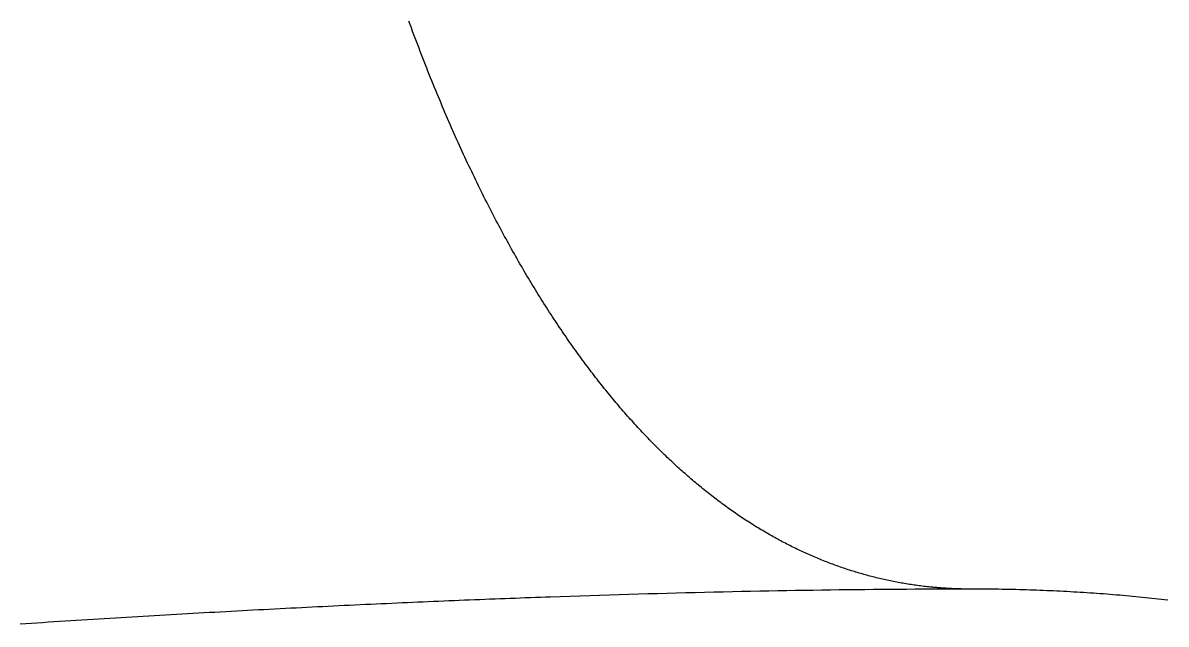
# Model space of a CAD drawing. Extents: x -14 to 314, y -178 to 13.
# Drawn here: x 261.77 to 275.52, y -113.92 to -106.68 of the extents above; entities that cross this region are included whole.
import ezdxf

# ---------------------------------------------------------------- set-up
doc = ezdxf.new("R2010")
doc.units = 0
doc.layers.add('BLACK', color=7, linetype='CONTINUOUS')

msp = doc.modelspace()

# ---------------------------------------------------------------- linework, layer by layer
at = {"layer": 'BLACK', "linetype": 'CONTINUOUS'}
for p, q in [((266.425438, -106.704316), (266.410292, -106.663029)), ((266.440613, -106.74545), (266.425438, -106.704316)), ((266.455816, -106.786432), (266.440613, -106.74545)), ((266.471048, -106.82726), (266.455816, -106.786432)), ((266.486308, -106.867937), (266.471048, -106.82726)), ((266.501596, -106.90846), (266.486308, -106.867937)), ((266.516912, -106.948832), (266.501596, -106.90846)), ((266.532256, -106.989051), (266.516912, -106.948832)), ((266.547626, -107.029118), (266.532256, -106.989051)), ((266.563024, -107.069033), (266.547626, -107.029118)), ((266.578449, -107.108796), (266.563024, -107.069033)), ((266.5939, -107.148407), (266.578449, -107.108796)), ((266.609378, -107.187867), (266.5939, -107.148407)), ((266.624882, -107.227175), (266.609378, -107.187867)), ((266.640413, -107.266332), (266.624882, -107.227175)), ((266.655969, -107.305338), (266.640413, -107.266332)), ((266.67155, -107.344193), (266.655969, -107.305338)), ((266.687157, -107.382896), (266.67155, -107.344193)), ((266.70279, -107.421449), (266.687157, -107.382896)), ((266.718447, -107.459852), (266.70279, -107.421449)), ((266.734129, -107.498104), (266.718447, -107.459852)), ((266.749836, -107.536205), (266.734129, -107.498104)), ((266.765567, -107.574157), (266.749836, -107.536205)), ((266.781322, -107.611958), (266.765567, -107.574157)), ((266.797101, -107.64961), (266.781322, -107.611958)), ((266.812904, -107.687112), (266.797101, -107.64961)), ((266.82873, -107.724465), (266.812904, -107.687112)), ((266.84458, -107.761668), (266.82873, -107.724465)), ((266.860453, -107.798722), (266.84458, -107.761668)), ((266.876349, -107.835628), (266.860453, -107.798722)), ((266.892268, -107.872384), (266.876349, -107.835628)), ((266.908209, -107.908992), (266.892268, -107.872384)), ((266.924173, -107.945452), (266.908209, -107.908992)), ((266.940158, -107.981763), (266.924173, -107.945452)), ((266.956166, -108.017927), (266.940158, -107.981763)), ((266.972196, -108.053942), (266.956166, -108.017927)), ((266.988247, -108.08981), (266.972196, -108.053942)), ((267.00432, -108.125531), (266.988247, -108.08981)), ((267.020414, -108.161104), (267.00432, -108.125531)), ((267.036529, -108.196531), (267.020414, -108.161104)), ((267.052664, -108.231811), (267.036529, -108.196531)), ((267.068821, -108.266944), (267.052664, -108.231811)), ((267.084997, -108.30193), (267.068821, -108.266944)), ((267.101195, -108.336771), (267.084997, -108.30193)), ((267.117412, -108.371466), (267.101195, -108.336771)), ((267.133649, -108.406015), (267.117412, -108.371466)), ((267.149906, -108.440418), (267.133649, -108.406015)), ((267.166182, -108.474677), (267.149906, -108.440418)), ((267.182478, -108.50879), (267.166182, -108.474677)), ((267.198793, -108.542758), (267.182478, -108.50879)), ((267.215128, -108.576582), (267.198793, -108.542758)), ((267.23148, -108.610261), (267.215128, -108.576582)), ((267.247852, -108.643797), (267.23148, -108.610261)), ((267.264242, -108.677188), (267.247852, -108.643797)), ((267.280651, -108.710436), (267.264242, -108.677188)), ((267.297077, -108.743541), (267.280651, -108.710436)), ((267.313522, -108.776502), (267.297077, -108.743541)), ((267.329984, -108.80932), (267.313522, -108.776502)), ((267.346464, -108.841996), (267.329984, -108.80932)), ((267.362962, -108.874529), (267.346464, -108.841996)), ((267.379477, -108.90692), (267.362962, -108.874529)), ((267.396009, -108.939169), (267.379477, -108.90692)), ((267.412558, -108.971277), (267.396009, -108.939169)), ((267.429124, -109.003243), (267.412558, -108.971277)), ((267.445706, -109.035068), (267.429124, -109.003243)), ((267.462305, -109.066752), (267.445706, -109.035068)), ((267.478921, -109.098295), (267.462305, -109.066752)), ((267.495552, -109.129698), (267.478921, -109.098295)), ((267.5122, -109.160961), (267.495552, -109.129698)), ((267.528863, -109.192084), (267.5122, -109.160961)), ((267.545542, -109.223067), (267.528863, -109.192084)), ((267.562237, -109.253911), (267.545542, -109.223067)), ((267.578947, -109.284616), (267.562237, -109.253911)), ((267.595672, -109.315182), (267.578947, -109.284616)), ((267.612413, -109.34561), (267.595672, -109.315182)), ((267.629168, -109.375899), (267.612413, -109.34561)), ((267.645939, -109.406051), (267.629168, -109.375899)), ((267.662723, -109.436064), (267.645939, -109.406051)), ((267.679523, -109.465941), (267.662723, -109.436064)), ((267.696337, -109.49568), (267.679523, -109.465941)), ((267.713165, -109.525282), (267.696337, -109.49568)), ((267.730007, -109.554748), (267.713165, -109.525282)), ((267.746863, -109.584077), (267.730007, -109.554748)), ((267.763732, -109.61327), (267.746863, -109.584077)), ((267.780616, -109.642328), (267.763732, -109.61327)), ((267.797513, -109.67125), (267.780616, -109.642328)), ((267.814423, -109.700037), (267.797513, -109.67125)), ((267.831347, -109.728689), (267.814423, -109.700037)), ((267.848284, -109.757206), (267.831347, -109.728689)), ((267.865233, -109.785589), (267.848284, -109.757206)), ((267.882196, -109.813838), (267.865233, -109.785589)), ((267.899171, -109.841954), (267.882196, -109.813838)), ((267.916159, -109.869936), (267.899171, -109.841954)), ((267.933159, -109.897784), (267.916159, -109.869936)), ((267.950172, -109.9255), (267.933159, -109.897784)), ((267.967197, -109.953083), (267.950172, -109.9255)), ((267.984233, -109.980534), (267.967197, -109.953083)), ((268.001282, -110.007854), (267.984233, -109.980534)), ((268.018343, -110.035041), (268.001282, -110.007854)), ((268.035415, -110.062097), (268.018343, -110.035041)), ((268.052499, -110.089022), (268.035415, -110.062097)), ((268.069595, -110.115816), (268.052499, -110.089022)), ((268.086701, -110.142479), (268.069595, -110.115816)), ((268.103819, -110.169013), (268.086701, -110.142479)), ((268.120948, -110.195416), (268.103819, -110.169013)), ((268.138089, -110.22169), (268.120948, -110.195416)), ((268.155239, -110.247835), (268.138089, -110.22169)), ((268.172401, -110.273851), (268.155239, -110.247835)), ((268.189574, -110.299738), (268.172401, -110.273851)), ((268.206756, -110.325497), (268.189574, -110.299738)), ((268.22395, -110.351127), (268.206756, -110.325497)), ((268.241153, -110.37663), (268.22395, -110.351127)), ((268.258367, -110.402005), (268.241153, -110.37663)), ((268.275591, -110.427254), (268.258367, -110.402005)), ((268.292825, -110.452375), (268.275591, -110.427254)), ((268.310069, -110.47737), (268.292825, -110.452375)), ((268.327323, -110.502239), (268.310069, -110.47737)), ((268.344587, -110.526981), (268.327323, -110.502239)), ((268.36186, -110.551598), (268.344587, -110.526981)), ((268.379142, -110.57609), (268.36186, -110.551598)), ((268.396434, -110.600457), (268.379142, -110.57609)), ((268.413735, -110.624699), (268.396434, -110.600457)), ((268.431046, -110.648817), (268.413735, -110.624699)), ((268.448365, -110.672811), (268.431046, -110.648817)), ((268.465694, -110.696681), (268.448365, -110.672811)), ((268.483032, -110.720427), (268.465694, -110.696681)), ((268.500378, -110.744051), (268.483032, -110.720427)), ((268.517733, -110.767551), (268.500378, -110.744051)), ((268.535097, -110.790929), (268.517733, -110.767551)), ((268.552469, -110.814185), (268.535097, -110.790929)), ((268.56985, -110.837319), (268.552469, -110.814185)), ((268.58724, -110.860332), (268.56985, -110.837319)), ((268.604637, -110.883223), (268.58724, -110.860332)), ((268.622043, -110.905993), (268.604637, -110.883223)), ((268.639457, -110.928642), (268.622043, -110.905993)), ((268.65688, -110.951172), (268.639457, -110.928642)), ((268.67431, -110.973581), (268.65688, -110.951172)), ((268.691748, -110.99587), (268.67431, -110.973581)), ((268.709194, -111.01804), (268.691748, -110.99587)), ((268.726648, -111.040092), (268.709194, -111.01804)), ((268.744109, -111.062024), (268.726648, -111.040092)), ((268.761578, -111.083838), (268.744109, -111.062024)), ((268.779055, -111.105533), (268.761578, -111.083838)), ((268.796539, -111.127111), (268.779055, -111.105533)), ((268.814031, -111.148571), (268.796539, -111.127111)), ((268.83153, -111.169915), (268.814031, -111.148571)), ((268.849036, -111.191141), (268.83153, -111.169915)), ((268.866549, -111.21225), (268.849036, -111.191141)), ((268.88407, -111.233244), (268.866549, -111.21225)), ((268.901598, -111.254121), (268.88407, -111.233244)), ((268.919133, -111.274883), (268.901598, -111.254121)), ((268.936674, -111.295529), (268.919133, -111.274883)), ((268.954223, -111.31606), (268.936674, -111.295529)), ((268.971779, -111.336477), (268.954223, -111.31606)), ((268.989341, -111.356779), (268.971779, -111.336477)), ((269.00691, -111.376967), (268.989341, -111.356779)), ((269.024486, -111.397042), (269.00691, -111.376967)), ((269.042068, -111.417002), (269.024486, -111.397042)), ((269.059658, -111.43685), (269.042068, -111.417002)), ((269.077253, -111.456585), (269.059658, -111.43685)), ((269.094855, -111.476207), (269.077253, -111.456585)), ((269.112464, -111.495717), (269.094855, -111.476207)), ((269.130079, -111.515115), (269.112464, -111.495717)), ((269.1477, -111.534401), (269.130079, -111.515115)), ((269.165328, -111.553576), (269.1477, -111.534401)), ((269.182962, -111.57264), (269.165328, -111.553576)), ((269.200602, -111.591593), (269.182962, -111.57264)), ((269.218248, -111.610435), (269.200602, -111.591593)), ((269.235901, -111.629168), (269.218248, -111.610435)), ((269.253559, -111.647791), (269.235901, -111.629168)), ((269.271224, -111.666304), (269.253559, -111.647791)), ((269.288895, -111.684708), (269.271224, -111.666304)), ((269.306571, -111.703003), (269.288895, -111.684708)), ((269.324254, -111.721189), (269.306571, -111.703003)), ((269.341943, -111.739268), (269.324254, -111.721189)), ((269.359637, -111.757238), (269.341943, -111.739268)), ((269.377338, -111.7751), (269.359637, -111.757238)), ((269.395044, -111.792855), (269.377338, -111.7751)), ((269.412756, -111.810503), (269.395044, -111.792855)), ((269.430474, -111.828044), (269.412756, -111.810503)), ((269.448198, -111.845478), (269.430474, -111.828044)), ((269.465927, -111.862806), (269.448198, -111.845478)), ((269.483662, -111.880028), (269.465927, -111.862806)), ((269.501403, -111.897145), (269.483662, -111.880028)), ((269.51915, -111.914156), (269.501403, -111.897145)), ((269.536902, -111.931062), (269.51915, -111.914156)), ((269.55466, -111.947863), (269.536902, -111.931062)), ((269.572423, -111.96456), (269.55466, -111.947863)), ((269.590192, -111.981153), (269.572423, -111.96456)), ((269.607967, -111.997641), (269.590192, -111.981153)), ((269.625747, -112.014026), (269.607967, -111.997641)), ((269.643533, -112.030308), (269.625747, -112.014026)), ((269.661325, -112.046487), (269.643533, -112.030308)), ((269.679122, -112.062563), (269.661325, -112.046487)), ((269.696925, -112.078536), (269.679122, -112.062563)), ((269.714733, -112.094407), (269.696925, -112.078536)), ((269.732546, -112.110176), (269.714733, -112.094407)), ((269.750366, -112.125844), (269.732546, -112.110176)), ((269.768191, -112.14141), (269.750366, -112.125844)), ((269.786021, -112.156875), (269.768191, -112.14141)), ((269.803857, -112.172239), (269.786021, -112.156875)), ((269.821698, -112.187503), (269.803857, -112.172239)), ((269.839545, -112.202666), (269.821698, -112.187503)), ((269.857398, -112.21773), (269.839545, -112.202666)), ((269.875256, -112.232693), (269.857398, -112.21773)), ((269.89312, -112.247558), (269.875256, -112.232693)), ((269.910989, -112.262323), (269.89312, -112.247558)), ((269.928864, -112.276989), (269.910989, -112.262323)), ((269.946744, -112.291556), (269.928864, -112.276989)), ((269.96463, -112.306026), (269.946744, -112.291556)), ((269.982521, -112.320397), (269.96463, -112.306026)), ((270.000419, -112.33467), (269.982521, -112.320397)), ((270.018321, -112.348845), (270.000419, -112.33467)), ((270.03623, -112.362924), (270.018321, -112.348845)), ((270.054144, -112.376905), (270.03623, -112.362924)), ((270.072064, -112.390789), (270.054144, -112.376905)), ((270.089989, -112.404577), (270.072064, -112.390789)), ((270.107921, -112.418269), (270.089989, -112.404577)), ((270.125858, -112.431865), (270.107921, -112.418269)), ((270.143801, -112.445364), (270.125858, -112.431865)), ((270.161749, -112.458769), (270.143801, -112.445364)), ((270.179703, -112.472078), (270.161749, -112.458769)), ((270.197664, -112.485292), (270.179703, -112.472078)), ((270.21563, -112.498411), (270.197664, -112.485292)), ((270.233602, -112.511436), (270.21563, -112.498411)), ((270.25158, -112.524366), (270.233602, -112.511436)), ((270.269564, -112.537202), (270.25158, -112.524366)), ((270.287554, -112.549945), (270.269564, -112.537202)), ((270.305549, -112.562594), (270.287554, -112.549945)), ((270.323551, -112.57515), (270.305549, -112.562594)), ((270.34156, -112.587613), (270.323551, -112.57515)), ((270.359574, -112.599983), (270.34156, -112.587613)), ((270.377594, -112.61226), (270.359574, -112.599983)), ((270.395621, -112.624445), (270.377594, -112.61226)), ((270.413654, -112.636538), (270.395621, -112.624445)), ((270.431693, -112.648538), (270.413654, -112.636538)), ((270.449738, -112.660448), (270.431693, -112.648538)), ((270.46779, -112.672266), (270.449738, -112.660448)), ((270.485848, -112.683992), (270.46779, -112.672266)), ((270.503913, -112.695628), (270.485848, -112.683992)), ((270.521984, -112.707173), (270.503913, -112.695628)), ((270.540062, -112.718627), (270.521984, -112.707173)), ((270.558147, -112.729991), (270.540062, -112.718627)), ((270.576238, -112.741265), (270.558147, -112.729991)), ((270.594336, -112.752449), (270.576238, -112.741265)), ((270.61244, -112.763543), (270.594336, -112.752449)), ((270.630552, -112.774548), (270.61244, -112.763543)), ((270.64867, -112.785464), (270.630552, -112.774548)), ((270.666795, -112.79629), (270.64867, -112.785464)), ((270.684927, -112.807028), (270.666795, -112.79629)), ((270.703067, -112.817677), (270.684927, -112.807028)), ((270.721213, -112.828238), (270.703067, -112.817677)), ((270.739367, -112.83871), (270.721213, -112.828238)), ((270.757528, -112.849095), (270.739367, -112.83871)), ((270.775696, -112.859391), (270.757528, -112.849095)), ((270.793871, -112.869601), (270.775696, -112.859391)), ((270.812054, -112.879722), (270.793871, -112.869601)), ((270.830244, -112.889757), (270.812054, -112.879722)), ((270.848442, -112.899704), (270.830244, -112.889757)), ((270.866648, -112.909565), (270.848442, -112.899704)), ((270.884861, -112.919339), (270.866648, -112.909565)), ((270.903082, -112.929026), (270.884861, -112.919339)), ((270.921311, -112.938627), (270.903082, -112.929026)), ((270.939548, -112.948142), (270.921311, -112.938627)), ((270.957793, -112.957571), (270.939548, -112.948142)), ((270.976046, -112.966915), (270.957793, -112.957571)), ((270.994306, -112.976173), (270.976046, -112.966915)), ((271.012576, -112.985345), (270.994306, -112.976173)), ((271.030853, -112.994432), (271.012576, -112.985345)), ((271.049139, -113.003435), (271.030853, -112.994432)), ((271.067433, -113.012352), (271.049139, -113.003435)), ((271.085736, -113.021185), (271.067433, -113.012352)), ((271.104047, -113.029933), (271.085736, -113.021185)), ((271.122367, -113.038597), (271.104047, -113.029933)), ((271.140696, -113.047176), (271.122367, -113.038597)), ((271.159034, -113.055672), (271.140696, -113.047176)), ((271.177381, -113.064083), (271.159034, -113.055672)), ((271.195736, -113.072411), (271.177381, -113.064083)), ((271.214101, -113.080655), (271.195736, -113.072411)), ((271.232475, -113.088816), (271.214101, -113.080655)), ((271.250858, -113.096894), (271.232475, -113.088816)), ((271.269251, -113.104888), (271.250858, -113.096894)), ((271.287653, -113.1128), (271.269251, -113.104888)), ((271.306065, -113.120628), (271.287653, -113.1128)), ((271.324486, -113.128374), (271.306065, -113.120628)), ((271.342918, -113.136037), (271.324486, -113.128374)), ((271.361359, -113.143618), (271.342918, -113.136037)), ((271.379809, -113.151117), (271.361359, -113.143618)), ((271.39827, -113.158533), (271.379809, -113.151117)), ((271.416742, -113.165868), (271.39827, -113.158533)), ((271.435223, -113.17312), (271.416742, -113.165868)), ((271.453715, -113.180291), (271.435223, -113.17312)), ((271.472217, -113.18738), (271.453715, -113.180291)), ((271.490729, -113.194387), (271.472217, -113.18738)), ((271.509253, -113.201314), (271.490729, -113.194387)), ((271.527787, -113.208158), (271.509253, -113.201314)), ((271.546332, -113.214922), (271.527787, -113.208158)), ((271.564888, -113.221605), (271.546332, -113.214922)), ((271.583455, -113.228206), (271.564888, -113.221605)), ((271.602033, -113.234727), (271.583455, -113.228206)), ((271.620622, -113.241167), (271.602033, -113.234727)), ((271.639223, -113.247526), (271.620622, -113.241167)), ((271.657835, -113.253805), (271.639223, -113.247526)), ((271.676459, -113.260004), (271.657835, -113.253805)), ((271.695094, -113.266122), (271.676459, -113.260004)), ((271.713742, -113.27216), (271.695094, -113.266122)), ((271.732401, -113.278117), (271.713742, -113.27216)), ((271.751073, -113.283995), (271.732401, -113.278117)), ((271.769756, -113.289793), (271.751073, -113.283995)), ((271.788452, -113.295511), (271.769756, -113.289793)), ((271.80716, -113.301149), (271.788452, -113.295511)), ((271.825881, -113.306707), (271.80716, -113.301149)), ((271.844614, -113.312186), (271.825881, -113.306707)), ((271.86336, -113.317585), (271.844614, -113.312186)), ((271.882119, -113.322904), (271.86336, -113.317585)), ((271.900891, -113.328145), (271.882119, -113.322904)), ((271.919676, -113.333305), (271.900891, -113.328145)), ((271.938474, -113.338387), (271.919676, -113.333305)), ((271.957286, -113.343389), (271.938474, -113.338387)), ((271.976111, -113.348313), (271.957286, -113.343389)), ((271.994949, -113.353157), (271.976111, -113.348313)), ((272.013801, -113.357922), (271.994949, -113.353157)), ((272.032667, -113.362608), (272.013801, -113.357922)), ((272.051547, -113.367215), (272.032667, -113.362608)), ((272.070442, -113.371744), (272.051547, -113.367215)), ((272.08935, -113.376193), (272.070442, -113.371744)), ((272.108273, -113.380564), (272.08935, -113.376193)), ((272.12721, -113.384856), (272.108273, -113.380564)), ((272.146161, -113.38907), (272.12721, -113.384856)), ((272.165128, -113.393204), (272.146161, -113.38907)), ((272.184109, -113.397261), (272.165128, -113.393204)), ((272.203105, -113.401238), (272.184109, -113.397261)), ((272.222116, -113.405137), (272.203105, -113.401238)), ((272.241143, -113.408958), (272.222116, -113.405137)), ((272.260185, -113.4127), (272.241143, -113.408958)), ((272.279242, -113.416363), (272.260185, -113.4127)), ((272.298315, -113.419948), (272.279242, -113.416363)), ((272.317404, -113.423455), (272.298315, -113.419948)), ((272.336509, -113.426884), (272.317404, -113.423455)), ((272.355629, -113.430233), (272.336509, -113.426884)), ((272.374766, -113.433505), (272.355629, -113.430233)), ((272.393919, -113.436698), (272.374766, -113.433505)), ((272.413089, -113.439813), (272.393919, -113.436698)), ((272.432275, -113.44285), (272.413089, -113.439813)), ((272.451478, -113.445808), (272.432275, -113.44285)), ((272.470697, -113.448688), (272.451478, -113.445808)), ((272.489934, -113.451489), (272.470697, -113.448688)), ((272.509188, -113.454213), (272.489934, -113.451489)), ((272.528458, -113.456857), (272.509188, -113.454213)), ((272.547747, -113.459424), (272.528458, -113.456857)), ((272.567053, -113.461912), (272.547747, -113.459424)), ((272.586376, -113.464322), (272.567053, -113.461912)), ((272.605717, -113.466653), (272.586376, -113.464322)), ((272.625077, -113.468906), (272.605717, -113.466653)), ((272.644454, -113.47108), (272.625077, -113.468906)), ((272.66385, -113.473176), (272.644454, -113.47108)), ((267.750938, -113.608751), (267.69032, -113.611006)), ((267.811437, -113.606521), (267.750938, -113.608751)), ((267.871837, -113.604314), (267.811437, -113.606521)), ((267.932117, -113.602131), (267.871837, -113.604314)), ((267.992298, -113.599972), (267.932117, -113.602131)), ((268.052357, -113.597837), (267.992298, -113.599972)), ((268.112316, -113.595726), (268.052357, -113.597837)), ((268.231887, -113.591576), (268.112316, -113.595726)), ((268.351004, -113.587521), (268.231887, -113.591576)), ((268.469665, -113.583562), (268.351004, -113.587521)), ((268.587863, -113.579698), (268.469665, -113.583562)), ((268.705596, -113.57593), (268.587863, -113.579698)), ((268.822858, -113.572256), (268.705596, -113.57593)), ((268.939644, -113.568676), (268.822858, -113.572256)), ((269.05595, -113.565192), (268.939644, -113.568676)), ((269.171773, -113.561801), (269.05595, -113.565192)), ((269.287106, -113.558505), (269.171773, -113.561801)), ((269.401947, -113.555303), (269.287106, -113.558505)), ((269.51629, -113.552194), (269.401947, -113.555303)), ((269.630132, -113.549179), (269.51629, -113.552194)), ((269.743468, -113.546257), (269.630132, -113.549179)), ((269.856294, -113.543428), (269.743468, -113.546257)), ((269.968605, -113.540692), (269.856294, -113.543428)), ((270.080399, -113.538048), (269.968605, -113.540692)), ((270.19167, -113.535496), (270.080399, -113.538048)), ((270.302414, -113.533036), (270.19167, -113.535496)), ((270.412629, -113.530667), (270.302414, -113.533036)), ((270.522309, -113.52839), (270.412629, -113.530667)), ((270.631451, -113.526203), (270.522309, -113.52839)), ((270.740051, -113.524108), (270.631451, -113.526203)), ((270.848105, -113.522102), (270.740051, -113.524108)), ((270.955611, -113.520186), (270.848105, -113.522102)), ((271.062563, -113.51836), (270.955611, -113.520186)), ((271.168958, -113.516623), (271.062563, -113.51836)), ((271.274794, -113.514975), (271.168958, -113.516623)), ((271.380066, -113.513416), (271.274794, -113.514975)), ((271.484771, -113.511945), (271.380066, -113.513416)), ((271.588905, -113.510561), (271.484771, -113.511945)), ((271.692466, -113.509264), (271.588905, -113.510561)), ((271.79545, -113.508055), (271.692466, -113.509264)), ((271.897854, -113.506932), (271.79545, -113.508055)), ((271.999675, -113.505895), (271.897854, -113.506932)), ((272.100909, -113.504944), (271.999675, -113.505895)), ((272.201555, -113.504078), (272.100909, -113.504944)), ((272.301608, -113.503296), (272.201555, -113.504078)), ((272.401067, -113.502599), (272.301608, -113.503296)), ((272.499927, -113.501986), (272.401067, -113.502599)), ((272.598188, -113.501456), (272.499927, -113.501986)), ((272.695845, -113.501009), (272.598188, -113.501456)), ((272.683264, -113.475194), (272.66385, -113.473176)), ((272.702696, -113.477133), (272.683264, -113.475194)), ((272.792897, -113.500644), (272.695845, -113.501009)), ((272.712419, -113.478073), (272.702696, -113.477133)), ((272.722147, -113.478994), (272.712419, -113.478073)), ((272.731879, -113.479894), (272.722147, -113.478994)), ((272.741617, -113.480775), (272.731879, -113.479894)), ((272.751359, -113.481637), (272.741617, -113.480775)), ((272.761106, -113.482479), (272.751359, -113.481637)), ((272.770857, -113.483301), (272.761106, -113.482479)), ((272.780614, -113.484103), (272.770857, -113.483301)), ((272.790374, -113.484886), (272.780614, -113.484103)), ((272.800141, -113.485649), (272.790374, -113.484886)), ((272.889341, -113.500362), (272.792897, -113.500644)), ((272.809911, -113.486393), (272.800141, -113.485649)), ((272.819687, -113.487116), (272.809911, -113.486393)), ((272.829467, -113.487821), (272.819687, -113.487116)), ((272.839253, -113.488505), (272.829467, -113.487821)), ((272.849043, -113.48917), (272.839253, -113.488505)), ((272.858839, -113.489815), (272.849043, -113.48917)), ((272.868639, -113.49044), (272.858839, -113.489815)), ((272.878444, -113.491045), (272.868639, -113.49044)), ((272.888254, -113.491631), (272.878444, -113.491045)), ((272.898069, -113.492197), (272.888254, -113.491631)), ((272.985174, -113.50016), (272.889341, -113.500362)), ((272.907889, -113.492743), (272.898069, -113.492197)), ((272.917715, -113.49327), (272.907889, -113.492743)), ((272.927545, -113.493777), (272.917715, -113.49327)), ((272.937381, -113.494264), (272.927545, -113.493777)), ((272.947221, -113.494731), (272.937381, -113.494264)), ((272.957067, -113.495178), (272.947221, -113.494731)), ((272.966917, -113.495606), (272.957067, -113.495178)), ((272.976773, -113.496014), (272.966917, -113.495606)), ((272.986634, -113.496402), (272.976773, -113.496014)), ((273.080395, -113.50004), (272.985174, -113.50016)), ((272.9965, -113.49677), (272.986634, -113.496402)), ((273.006372, -113.497119), (272.9965, -113.49677)), ((273.016249, -113.497447), (273.006372, -113.497119)), ((273.02613, -113.497756), (273.016249, -113.497447)), ((273.036018, -113.498045), (273.02613, -113.497756)), ((273.04591, -113.498314), (273.036018, -113.498045)), ((273.055808, -113.498563), (273.04591, -113.498314)), ((273.065711, -113.498792), (273.055808, -113.498563)), ((273.075619, -113.499002), (273.065711, -113.498792)), ((273.085533, -113.499191), (273.075619, -113.499002)), ((273.175, -113.5), (273.080395, -113.50004)), ((273.095452, -113.499361), (273.085533, -113.499191)), ((273.105376, -113.499511), (273.095452, -113.499361)), ((273.115306, -113.49964), (273.105376, -113.499511)), ((273.125241, -113.49975), (273.115306, -113.49964)), ((273.135182, -113.49984), (273.125241, -113.49975)), ((273.145128, -113.49991), (273.135182, -113.49984)), ((273.15508, -113.49996), (273.145128, -113.49991)), ((273.165037, -113.49999), (273.15508, -113.49996)), ((273.175, -113.5), (273.165037, -113.49999)), ((273.209359, -113.500026), (273.175, -113.5)), ((273.251836, -113.50013), (273.209359, -113.500026)), ((273.294228, -113.500314), (273.251836, -113.50013)), ((273.336537, -113.500578), (273.294228, -113.500314)), ((273.378761, -113.500921), (273.336537, -113.500578)), ((273.420902, -113.501343), (273.378761, -113.500921)), ((273.462959, -113.501844), (273.420902, -113.501343)), ((273.504933, -113.502424), (273.462959, -113.501844)), ((273.546824, -113.503083), (273.504933, -113.502424)), ((273.588631, -113.50382), (273.546824, -113.503083)), ((273.630356, -113.504636), (273.588631, -113.50382)), ((273.671999, -113.50553), (273.630356, -113.504636)), ((273.713559, -113.506502), (273.671999, -113.50553)), ((273.755037, -113.507552), (273.713559, -113.506502)), ((273.796433, -113.50868), (273.755037, -113.507552)), ((273.837747, -113.509885), (273.796433, -113.50868)), ((273.87898, -113.511168), (273.837747, -113.509885)), ((273.920131, -113.512529), (273.87898, -113.511168)), ((273.961201, -113.513966), (273.920131, -113.512529)), ((274.00219, -113.515481), (273.961201, -113.513966)), ((274.043098, -113.517073), (274.00219, -113.515481)), ((274.083926, -113.518741), (274.043098, -113.517073)), ((274.124674, -113.520486), (274.083926, -113.518741)), ((274.165341, -113.522308), (274.124674, -113.520486)), ((274.205928, -113.524206), (274.165341, -113.522308)), ((274.246435, -113.52618), (274.205928, -113.524206)), ((274.286863, -113.52823), (274.246435, -113.52618)), ((274.327211, -113.530357), (274.286863, -113.52823)), ((274.36748, -113.532559), (274.327211, -113.530357)), ((274.407671, -113.534836), (274.36748, -113.532559)), ((274.447782, -113.53719), (274.407671, -113.534836)), ((274.487814, -113.539618), (274.447782, -113.53719)), ((274.527769, -113.542122), (274.487814, -113.539618)), ((274.567644, -113.544701), (274.527769, -113.542122)), ((274.607442, -113.547355), (274.567644, -113.544701)), ((274.647162, -113.550084), (274.607442, -113.547355)), ((274.686804, -113.552888), (274.647162, -113.550084)), ((274.726369, -113.555766), (274.686804, -113.552888)), ((274.765856, -113.558719), (274.726369, -113.555766)), ((274.805267, -113.561746), (274.765856, -113.558719)), ((274.8446, -113.564847), (274.805267, -113.561746)), ((274.883857, -113.568022), (274.8446, -113.564847)), ((274.923037, -113.571272), (274.883857, -113.568022)), ((274.962141, -113.574595), (274.923037, -113.571272)), ((275.001168, -113.577991), (274.962141, -113.574595)), ((275.04012, -113.581462), (275.001168, -113.577991)), ((275.078995, -113.585005), (275.04012, -113.581462)), ((275.117795, -113.588623), (275.078995, -113.585005)), ((275.15652, -113.592313), (275.117795, -113.588623)), ((275.19517, -113.596076), (275.15652, -113.592313)), ((275.233744, -113.599912), (275.19517, -113.596076)), ((275.272244, -113.603822), (275.233744, -113.599912)), ((275.310668, -113.607803), (275.272244, -113.603822)), ((275.349019, -113.611858), (275.310668, -113.607803)), ((264.730442, -113.744235), (264.665348, -113.747651)), ((264.795463, -113.740844), (264.730442, -113.744235)), ((264.8604, -113.737477), (264.795463, -113.740844)), ((264.925261, -113.734134), (264.8604, -113.737477)), ((264.990037, -113.730815), (264.925261, -113.734134)), ((265.054736, -113.727521), (264.990037, -113.730815)), ((265.119349, -113.72425), (265.054736, -113.727521)), ((265.183883, -113.721004), (265.119349, -113.72425)), ((265.248331, -113.717782), (265.183883, -113.721004)), ((265.312698, -113.714584), (265.248331, -113.717782)), ((265.376977, -113.711411), (265.312698, -113.714584)), ((265.441174, -113.708261), (265.376977, -113.711411)), ((265.505283, -113.705136), (265.441174, -113.708261)), ((265.569308, -113.702035), (265.505283, -113.705136)), ((265.633244, -113.698959), (265.569308, -113.702035)), ((265.697094, -113.695906), (265.633244, -113.698959)), ((265.760855, -113.692878), (265.697094, -113.695906)), ((265.824528, -113.689874), (265.760855, -113.692878)), ((265.888111, -113.686894), (265.824528, -113.689874)), ((265.951603, -113.683938), (265.888111, -113.686894)), ((266.015006, -113.681007), (265.951603, -113.683938)), ((266.078316, -113.6781), (266.015006, -113.681007)), ((266.141536, -113.675217), (266.078316, -113.6781)), ((266.204661, -113.672358), (266.141536, -113.675217)), ((266.267695, -113.669524), (266.204661, -113.672358)), ((266.330634, -113.666714), (266.267695, -113.669524)), ((266.39348, -113.663928), (266.330634, -113.666714)), ((266.456228, -113.661166), (266.39348, -113.663928)), ((266.518884, -113.658428), (266.456228, -113.661166)), ((266.58144, -113.655715), (266.518884, -113.658428)), ((266.643904, -113.653026), (266.58144, -113.655715)), ((266.706265, -113.650361), (266.643904, -113.653026)), ((266.768533, -113.64772), (266.706265, -113.650361)), ((266.830697, -113.645103), (266.768533, -113.64772)), ((266.892767, -113.642511), (266.830697, -113.645103)), ((266.954731, -113.639943), (266.892767, -113.642511)), ((267.016601, -113.637399), (266.954731, -113.639943)), ((267.078364, -113.634879), (267.016601, -113.637399)), ((267.140031, -113.632383), (267.078364, -113.634879)), ((267.201589, -113.629912), (267.140031, -113.632383)), ((267.263051, -113.627464), (267.201589, -113.629912)), ((267.324402, -113.625041), (267.263051, -113.627464)), ((267.385656, -113.622641), (267.324402, -113.625041)), ((267.446798, -113.620266), (267.385656, -113.622641)), ((267.507843, -113.617915), (267.446798, -113.620266)), ((267.568772, -113.615588), (267.507843, -113.617915)), ((267.629605, -113.613285), (267.568772, -113.615588)), ((267.69032, -113.611006), (267.629605, -113.613285)), ((275.387295, -113.615985), (275.349019, -113.611858)), ((275.425497, -113.620184), (275.387295, -113.615985)), ((275.463625, -113.624455), (275.425497, -113.620184)), ((275.501679, -113.628799), (275.463625, -113.624455)), ((275.539659, -113.633215), (275.501679, -113.628799)), ((262.34216, -113.882317), (262.27465, -113.886593)), ((262.409631, -113.878064), (262.34216, -113.882317)), ((262.477027, -113.873835), (262.409631, -113.878064)), ((262.544382, -113.869629), (262.477027, -113.873835)), ((262.611663, -113.865448), (262.544382, -113.869629)), ((262.678901, -113.861289), (262.611663, -113.865448)), ((262.746064, -113.857155), (262.678901, -113.861289)), ((262.813182, -113.853044), (262.746064, -113.857155)), ((262.880224, -113.848957), (262.813182, -113.853044)), ((262.94722, -113.844894), (262.880224, -113.848957)), ((263.014139, -113.840855), (262.94722, -113.844894)), ((263.081009, -113.836839), (263.014139, -113.840855)), ((263.147803, -113.832848), (263.081009, -113.836839)), ((263.214546, -113.828879), (263.147803, -113.832848)), ((263.281212, -113.824936), (263.214546, -113.828879)), ((263.347826, -113.821015), (263.281212, -113.824936)), ((263.414361, -113.817119), (263.347826, -113.821015)), ((263.480842, -113.813247), (263.414361, -113.817119)), ((263.547245, -113.809399), (263.480842, -113.813247)), ((263.613591, -113.805574), (263.547245, -113.809399)), ((263.679858, -113.801774), (263.613591, -113.805574)), ((263.746068, -113.797997), (263.679858, -113.801774)), ((263.812197, -113.794245), (263.746068, -113.797997)), ((263.878266, -113.790516), (263.812197, -113.794245)), ((263.944255, -113.786812), (263.878266, -113.790516)), ((264.010182, -113.783131), (263.944255, -113.786812)), ((264.076028, -113.779475), (264.010182, -113.783131)), ((264.141811, -113.775842), (264.076028, -113.779475)), ((264.207511, -113.772234), (264.141811, -113.775842)), ((264.273146, -113.76865), (264.207511, -113.772234)), ((264.338699, -113.76509), (264.273146, -113.76865)), ((264.404185, -113.761554), (264.338699, -113.76509)), ((264.469587, -113.758042), (264.404185, -113.761554)), ((264.53492, -113.754554), (264.469587, -113.758042)), ((264.60017, -113.75109), (264.53492, -113.754554)), ((264.665348, -113.747651), (264.60017, -113.75109)), ((261.800482, -113.917188), (261.732544, -113.921652)), ((261.868389, -113.912746), (261.800482, -113.917188)), ((261.936224, -113.908329), (261.868389, -113.912746)), ((262.004025, -113.903934), (261.936224, -113.908329)), ((262.071753, -113.899564), (262.004025, -113.903934)), ((262.139447, -113.895216), (262.071753, -113.899564)), ((262.207067, -113.890893), (262.139447, -113.895216)), ((262.27465, -113.886593), (262.207067, -113.890893))]:
    msp.add_line(p, q, dxfattribs=at)

doc.saveas('drawing.dxf')
